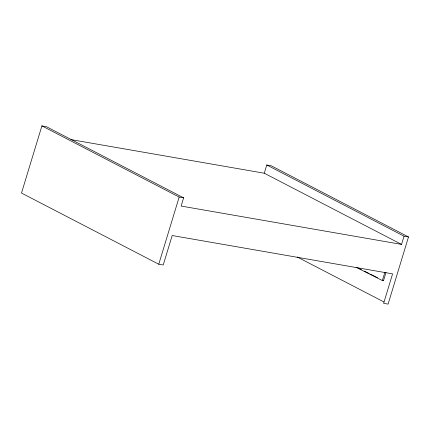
<?xml version="1.0" encoding="UTF-8"?>
<svg xmlns="http://www.w3.org/2000/svg" width="430" height="430" viewBox="0 0 430 430"><rect width="100%" height="100%" fill="white"/><g stroke="black" fill="none" stroke-linecap="round" stroke-linejoin="round"><path stroke-width="0.64" d="M401.545 244.401L181.132 206.061L183.631 197.838L46.365 126.667L41.903 125.893L21.5 193.049L158.767 264.219L163.228 264.998L172.177 235.527L392.59 273.867L383.635 303.333L388.096 304.107L408.5 236.951L271.233 165.781L266.772 165.002L264.273 173.225L401.545 244.401L404.039 236.177L266.772 165.002M158.767 264.219L179.17 197.064L41.903 125.893M386 272.469L383.49 280.736L382.372 280.543L384.882 272.276M71.004 139.61L264.273 173.225M179.17 197.064L183.631 197.838M404.039 236.177L408.5 236.951M358.389 268.083L361.377 269.594M364.366 271.099L369.15 273.507M370.343 274.109L377.513 277.721M382.291 280.134L383.49 280.736M356.083 267.288L382.372 280.543M297.178 256.968L383.936 301.951"/></g></svg>
